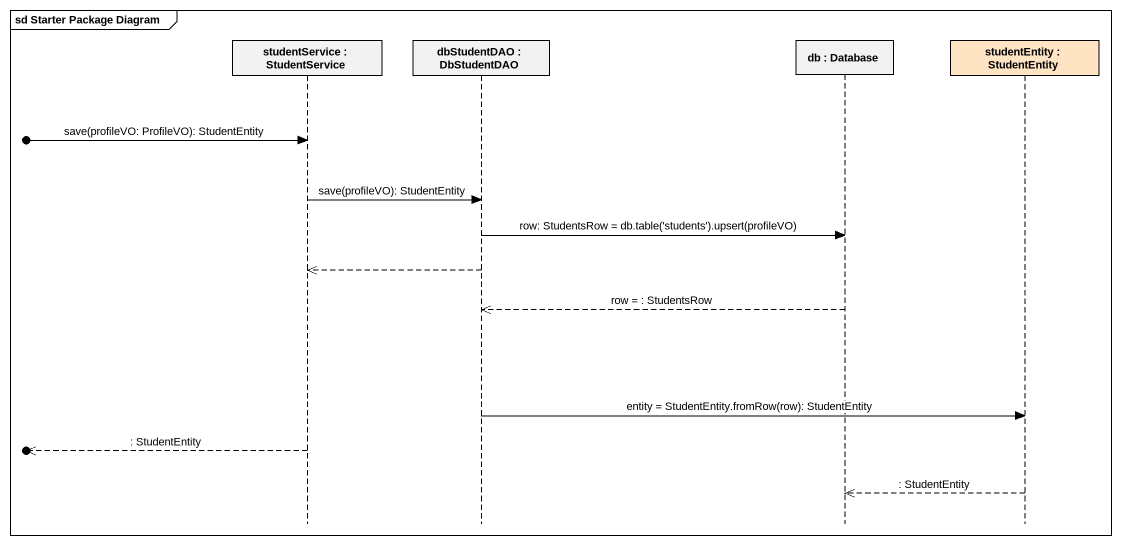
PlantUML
@startuml
mainframe sd Starter Package Diagram
hide footbox
participant "studentService : StudentService" as studentService
participant "dbStudentDAO : DbStudentDAO" as dbStudentDAO_DbStudentDAO
participant "db : Database" as db_Database
participant "studentEntity : StudentEntity" as studentEntity_StudentEntity #FFE4C4

[o-> studentService : save(profileVO: ProfileVO): StudentEntity
studentService -> dbStudentDAO_DbStudentDAO : save(profileVO): StudentEntity
dbStudentDAO_DbStudentDAO -> db_Database : row: StudentsRow = db.table('students').upsert(profileVO)
dbStudentDAO_DbStudentDAO -->> studentService
db_Database -->> dbStudentDAO_DbStudentDAO : row = : StudentsRow
dbStudentDAO_DbStudentDAO -> studentEntity_StudentEntity : entity = StudentEntity.fromRow(row): StudentEntity
[o<<-- studentService : : StudentEntity
studentEntity_StudentEntity -->> db_Database : : StudentEntity
@enduml
